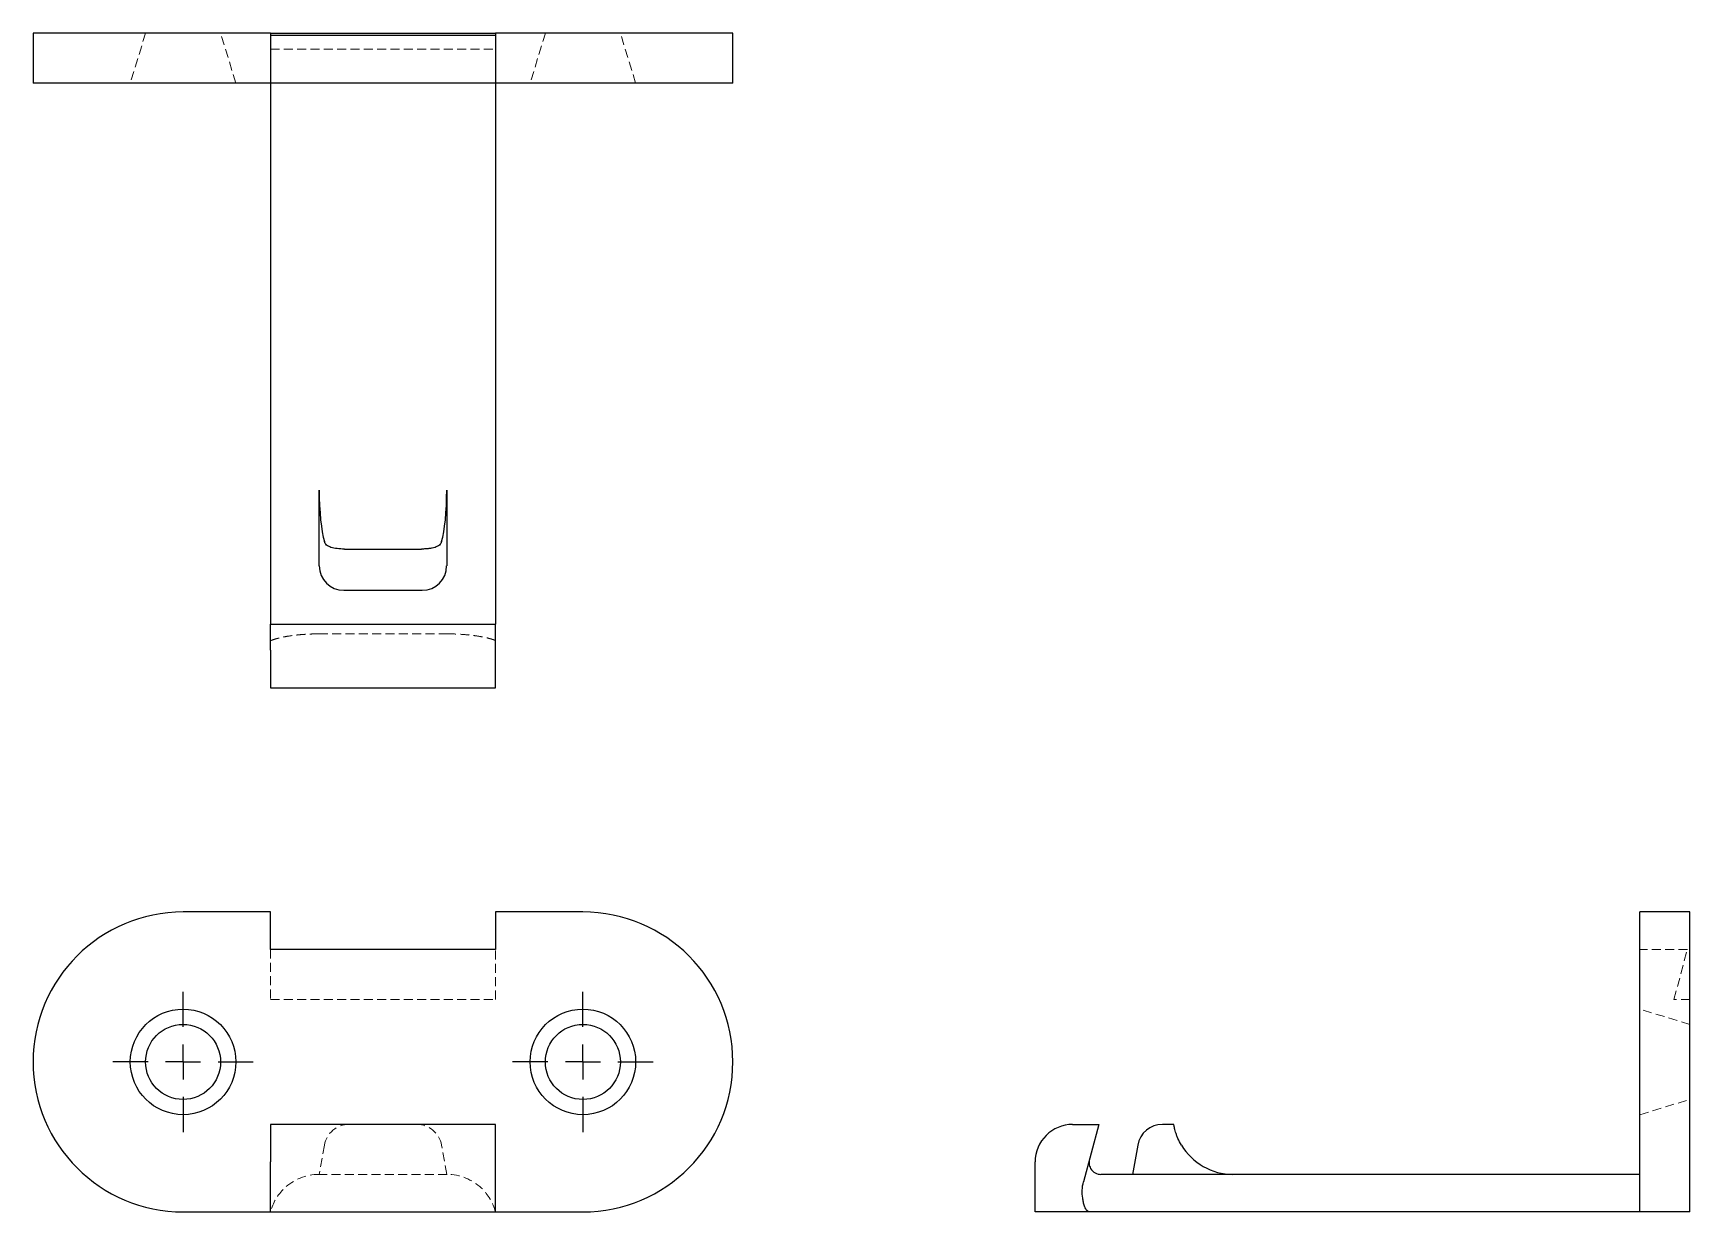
# Model space of a CAD drawing. Header units: millimetres. Extents: x 33 to 270, y 36 to 205.
import ezdxf

# ---------------------------------------------------------------- set-up
doc = ezdxf.new("R2010")
doc.units = ezdxf.units.MM
doc.linetypes.add('HIDDEN', pattern=[1.905, 1.27, -0.635])
doc.layers.add('10', color=7, linetype='Continuous')

# ---------------------------------------------------------------- blocks, each defined once
blk = doc.blocks.new('SW_CENTERMARKSYMBOL_0')
at = {"layer": '10', "color": 0}
for p, q in [((0, 5), (0, 10.04)), ((0, 0), (0, 2.5)), ((-5, 0), (-10.04, 0)), ((0, 0), (-2.5, 0)), ((0, 0), (0, -2.5)), ((0, 0), (2.5, 0)), ((5, 0), (10.04, 0)), ((0, -5), (0, -10.04))]:
    blk.add_line(p, q, dxfattribs=at)
blk = doc.blocks.new('SW_CENTERMARKSYMBOL_1')
at = {"layer": '10', "color": 0}
for p, q in [((0, 5), (0, 10.04)), ((0, 0), (0, 2.5)), ((-5, 0), (-10.04, 0)), ((0, 0), (-2.5, 0)), ((0, 0), (0, -2.5)), ((0, 0), (2.5, 0)), ((5, 0), (10.04, 0)), ((0, -5), (0, -10.04))]:
    blk.add_line(p, q, dxfattribs=at)

msp = doc.modelspace()

# ---------------------------------------------------------------- linework, layer by layer
at = {"color": 7, "linetype": 'Continuous', "lineweight": 25}
for p, q in [((33, 204.79), (33, 197.64)), ((54.43, 204.79), (33, 204.79)), ((66.93, 204.79), (54.43, 204.79)), ((66.93, 204.79), (66.93, 197.64)), ((66.93, 204.79), (99.07, 204.79)), ((99.07, 204.43), (66.93, 204.43)), ((99.07, 204.79), (99.07, 197.64)), ((111.57, 204.79), (99.07, 204.79)), ((133, 204.79), (111.57, 204.79)), ((133, 197.64), (133, 204.79)), ((54.43, 197.64), (33, 197.64)), ((66.93, 197.64), (54.43, 197.64)), ((99.07, 197.64), (66.93, 197.64)), ((66.93, 197.64), (66.93, 120.32)), ((111.57, 197.64), (99.07, 197.64)), ((99.07, 197.64), (99.07, 120.32)), ((133, 197.64), (111.57, 197.64)), ((73.89, 128.66), (73.89, 139.48)), ((92.11, 139.48), (92.11, 128.66)), ((78.15, 131.03), (87.85, 131.03)), ((88.59, 125.14), (77.41, 125.14)), ((66.93, 116.57), (66.93, 120.32)), ((66.93, 120.32), (99.07, 120.32)), ((99.07, 116.57), (99.07, 120.32)), ((66.93, 116.57), (66.93, 111.21)), ((99.07, 111.21), (99.07, 116.57)), ((66.93, 111.21), (99.07, 111.21)), ((66.93, 79.17), (54.43, 79.17)), ((66.93, 73.81), (66.93, 79.17)), ((99.07, 79.17), (99.07, 73.81)), ((111.57, 79.17), (99.07, 79.17)), ((262.64, 36.31), (262.64, 79.17)), ((269.79, 79.17), (262.64, 79.17)), ((269.79, 36.31), (269.79, 79.17)), ((99.07, 73.81), (66.93, 73.81)), ((99.07, 48.81), (66.93, 48.81)), ((66.93, 48.81), (66.93, 43.45)), ((99.07, 43.45), (99.07, 48.81)), ((181.57, 48.81), (185.32, 48.81)), ((185.32, 48.81), (183.12, 40.58)), ((196.03, 48.81), (194.4, 48.81)), ((196.04, 48.75), (196.03, 48.81)), ((190.88, 45.86), (190.14, 41.67)), ((66.93, 36.31), (66.93, 43.45)), ((99.07, 36.31), (99.07, 43.45)), ((176.21, 36.31), (176.21, 43.45)), ((262.64, 41.67), (185.61, 41.67)), ((54.43, 36.31), (66.93, 36.31)), ((66.93, 36.31), (99.07, 36.31)), ((99.07, 36.31), (111.57, 36.31)), ((184, 36.31), (176.21, 36.31)), ((262.64, 36.31), (184, 36.31)), ((269.79, 36.31), (262.64, 36.31))]:
    msp.add_line(p, q, dxfattribs=at)
at = {"color": 7, "linetype": 'HIDDEN', "lineweight": 18}
for p, q in [((49.07, 204.79), (46.89, 197.64)), ((61.97, 197.64), (59.79, 204.79)), ((66.93, 204.79), (66.93, 204.79)), ((66.93, 204.79), (66.93, 202.51)), ((66.93, 204.43), (66.93, 202.51)), ((66.93, 204.43), (66.93, 197.64)), ((106.21, 204.79), (104.03, 197.64)), ((119.11, 197.64), (116.93, 204.79)), ((66.93, 202.51), (99.07, 202.51)), ((66.93, 197.64), (66.93, 197.64)), ((73.84, 118.92), (92.16, 118.92)), ((66.93, 73.81), (66.93, 66.67)), ((99.07, 66.67), (99.07, 73.81)), ((269.43, 73.81), (262.64, 73.81)), ((267.51, 66.67), (269.43, 73.81)), ((66.93, 66.67), (99.07, 66.67)), ((269.79, 66.67), (267.51, 66.67)), ((269.79, 63.1), (262.64, 65.28)), ((262.64, 50.2), (269.79, 52.38)), ((74.63, 45.86), (73.89, 41.67)), ((92.11, 41.67), (91.37, 45.86)), ((92.16, 41.67), (73.84, 41.67))]:
    msp.add_line(p, q, dxfattribs=at)
at = {"color": 7, "linetype": 'HIDDEN', "lineweight": 18, "flags": 128}
for points in [[(183.98, 43.79), (183.98, 43.79)], [(185.61, 41.67), (185.61, 41.67)]]:
    msp.add_lwpolyline(points, dxfattribs=at)
at = {"color": 7, "linetype": 'Continuous', "lineweight": 25}
for centre, radius in [((54.43, 57.74), 7.54), ((111.57, 57.74), 7.54), ((54.43, 57.74), 5.36), ((111.57, 57.74), 5.36)]:
    msp.add_circle(centre, radius, dxfattribs=at)
for centre, radius, start, end in [((54.43, 57.74), 21.43, 90, 270), ((111.57, 57.74), 21.43, 270, 90), ((181.57, 43.45), 5.36, 90, 180), ((194.4, 45.24), 3.57, 90, 170), ((204.48, 50.24), 8.57, 210.7291, 270)]:
    msp.add_arc(centre, radius, start, end, dxfattribs=at)
at = {"color": 7, "linetype": 'HIDDEN', "lineweight": 18}
for centre, start, end in [((78.15, 45.24), 90, 170), ((87.85, 45.24), 10, 90)]:
    msp.add_arc(centre, 3.57, start, end, dxfattribs=at)
at = {"color": 7, "linetype": 'Continuous', "lineweight": 25}
for centre, major_axis, ratio, start_param, end_param in [((75.4, 139.48), (0, 8.57), 0.176327, 1.570796, 2.605268), ((90.6, 139.48), (0, 8.57), 0.176327, 3.677917, 4.712389), ((78.15, 131.66), (3.57, 0), 0.176327, 4.529072, 4.712389), ((87.85, 131.66), (3.57, 0), 0.176327, 4.712389, 4.895706), ((77.52, 128.77), (-2.6, -2.6), 0.970288, 5.512866, 7.053504), ((88.48, 128.77), (2.6, -2.6), 0.970288, 5.512866, 7.053504)]:
    msp.add_ellipse(centre, major_axis=major_axis, ratio=ratio, start_param=start_param, end_param=end_param, dxfattribs=at)
for points, knots in [([(77.5, 131.04), (77.13, 131.05), (76.77, 131.07), (76.11, 131.15), (75.82, 131.21), (75.44, 131.33), (75.32, 131.38), (75.12, 131.49), (75.03, 131.55), (74.87, 131.69), (74.8, 131.76), (74.7, 131.93), (74.66, 132.01), (74.63, 132.11)], [0, 0, 0, 0, 0.25, 0.25, 0.5, 0.5, 0.625, 0.625, 0.75, 0.75, 0.875, 0.875, 1, 1, 1, 1]), ([(91.37, 132.11), (91.31, 131.92), (91.21, 131.76), (90.98, 131.55), (90.89, 131.49), (90.68, 131.38), (90.57, 131.33), (90.31, 131.25), (90.18, 131.22), (89.88, 131.16), (89.73, 131.13), (89.4, 131.09), (89.22, 131.08), (88.87, 131.05), (88.69, 131.04), (88.5, 131.04)], [0, 0, 0, 0, 0.25, 0.25, 0.375, 0.375, 0.5, 0.5, 0.625, 0.625, 0.75, 0.75, 0.875, 0.875, 1, 1, 1, 1]), ([(197.11, 45.86), (196.92, 46.18), (196.76, 46.5), (196.55, 46.98), (196.49, 47.13), (196.38, 47.42), (196.33, 47.56), (196.25, 47.83), (196.22, 47.96), (196.16, 48.18), (196.13, 48.28), (196.09, 48.46), (196.08, 48.54), (196.05, 48.67), (196.04, 48.72), (196.04, 48.75)], [0, 0, 0, 0, 0.25, 0.25, 0.375, 0.375, 0.5, 0.5, 0.625, 0.625, 0.75, 0.75, 0.875, 0.875, 1, 1, 1, 1]), ([(183.98, 43.79), (183.93, 43.61), (183.88, 43.19), (184.11, 42.43), (184.77, 41.79), (185.35, 41.67), (185.61, 41.67)], [0, 0, 0, 0, 0.214286, 0.428571, 0.714286, 1, 1, 1, 1]), ([(184, 36.31), (183.9, 36.31), (183.8, 36.34), (183.64, 36.46), (183.57, 36.53), (183.46, 36.7), (183.42, 36.78), (183.34, 36.96), (183.3, 37.05), (183.2, 37.32), (183.15, 37.51), (183.07, 37.89), (183.03, 38.08), (182.96, 38.65), (182.93, 39.04), (182.96, 39.82), (183.02, 40.2), (183.12, 40.58)], [0, 0, 0, 0, 0.0625, 0.0625, 0.125, 0.125, 0.1875, 0.1875, 0.25, 0.25, 0.375, 0.375, 0.5, 0.5, 0.75, 0.75, 1, 1, 1, 1])]:
    msp.add_open_spline(points, degree=3, knots=knots, dxfattribs=at)
at = {"color": 7, "linetype": 'HIDDEN', "lineweight": 18}
for points, knots in [([(66.94, 117.95), (67.04, 117.99), (67.23, 118.07), (67.62, 118.19), (67.98, 118.29), (68.47, 118.41), (69.2, 118.56), (70.09, 118.69), (71.02, 118.8), (71.86, 118.86), (72.81, 118.91), (73.49, 118.92), (73.84, 118.92)], [0, 0, 0, 0, 0.101451, 0.185955, 0.253572, 0.310235, 0.423624, 0.576265, 0.667418, 0.7684, 0.879216, 1, 1, 1, 1]), ([(92.16, 118.92), (92.67, 118.92), (93.68, 118.9), (95.11, 118.79), (96.37, 118.64), (97.45, 118.45), (98.29, 118.25), (98.82, 118.08), (99.01, 117.99), (99.06, 117.97)], [0, 0, 0, 0, 0.17364, 0.341621, 0.503714, 0.659558, 0.809156, 0.952684, 1, 1, 1, 1]), ([(73.84, 41.67), (72.02, 41.67), (68.86, 40.37), (67.26, 37.58), (66.93, 36.31)], [0.0142208, 0.0142208, 0.0142208, 0.0142208, 0.204031, 0.3457182, 0.3457182, 0.3457182, 0.3457182]), ([(99.07, 36.31), (98.74, 37.58), (97.14, 40.37), (93.98, 41.67), (92.16, 41.67)], [-1.1899169, -1.1899169, -1.1899169, -1.1899169, -1.0481547, -0.8584195, -0.8584195, -0.8584195, -0.8584195])]:
    msp.add_open_spline(points, degree=3, knots=knots, dxfattribs=at)

# ---------------------------------------------------------------- block references
at = {"layer": '10'}
for name, p in [('SW_CENTERMARKSYMBOL_1', (54.43, 57.74)), ('SW_CENTERMARKSYMBOL_0', (111.57, 57.74))]:
    msp.add_blockref(name, p, dxfattribs=at)

doc.saveas('drawing.dxf')
